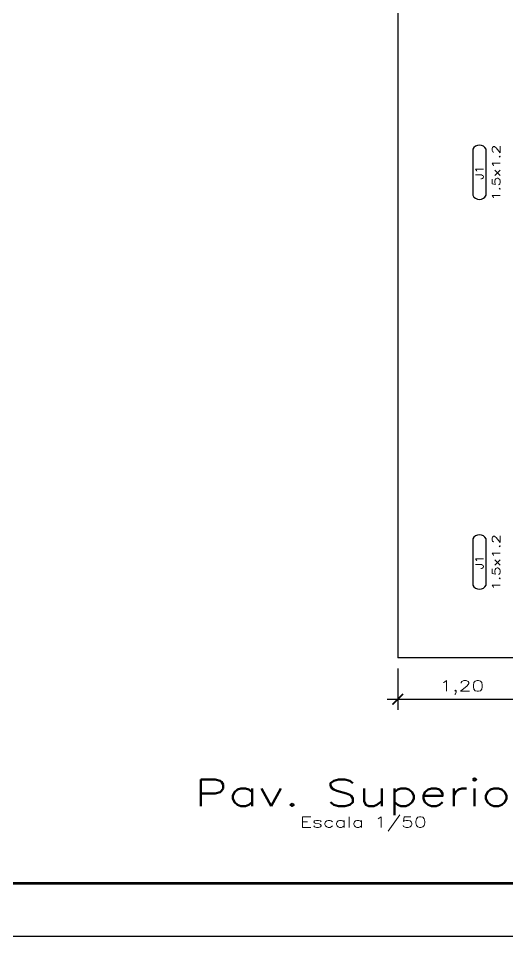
# Model space of a CAD drawing. Extents: x 241 to 398, y 106 to 179.
# Drawn here: x 254.81 to 259.39, y 142.53 to 151.13 of the extents above; entities that cross this region are included whole.
import ezdxf
from ezdxf.enums import TextEntityAlignment as Align

# ---------------------------------------------------------------- set-up
doc = ezdxf.new("R2010")
doc.units = 0
doc.layers.get('0').update_dxf_attribs({"linetype": 'CONTINUOUS'})
doc.layers.get('DEFPOINTS').update_dxf_attribs({"linetype": 'CONTINUOUS'})
for name, color, linetype in [('COTAS', 7, 'CONTINUOUS'), ('ESPEC', 7, 'CONTINUOUS'), ('ESPECARQ', 7, 'CONTINUOUS'), ('LINVISTA', 8, 'CONTINUOUS')]:
    doc.layers.add(name, color=color, linetype=linetype)
doc.styles.add('REGUA200', font='romans.shx', dxfattribs={"width": 1.4})
doc.styles.add('REGUA60', font='romans.shx', dxfattribs={"width": 1.4})
doc.styles.add('REGUA80', font='romans.shx', dxfattribs={"width": 1.4})
doc.styles.get("Standard").update_dxf_attribs({"font": 'ISOCP'})
doc.dimstyles.new('ISO-25', dxfattribs={"dimtxt": 2.5, "dimasz": 2.5, "dimexe": 1.25, "dimexo": 0.625, "dimtad": 1, "dimdec": 4, "dimdsep": 46, "dimlunit": 6, "dimtxsty": 'Standard', "dimcen": 2.5, "dimadec": 0, "dimazin": 0, "dimtfac": 1, "dimtdec": 4, "dimtmove": 0, "dimatfit": 3, "dimfxl": 0, "dimtolj": 1, "dimtzin": 0, "dimarcsym": 0})

# ---------------------------------------------------------------- blocks, each defined once
blk = doc.blocks.new('TITUL2')
at = {"color": 6, "style": 'REGUA200', "width": 1.4}
blk.add_attdef('TITULO', text='', height=5, dxfattribs=at).set_placement((0, 0), align=Align.CENTER)
at = {"color": 0, "style": 'REGUA80', "width": 1.4}
blk.add_attdef('ESCALA', text='', height=2, dxfattribs=at).set_placement((0, -4), align=Align.CENTER)
blk = doc.blocks.new('INDESQ2')
at = {"color": 0, "linetype": 'ByBlock'}
for p, q in [((4.32, 2.96), (-4.32, 2.96)), ((-4.32, 0.44), (4.32, 0.44))]:
    blk.add_line(p, q, dxfattribs=at)
at = {"color": 0}
for centre, start, end in [((-3.67, 1.7), 117.3654, 242.6346), ((3.67, 1.7), 297.3654, 62.6346)]:
    blk.add_arc(centre, 1.42, start, end, dxfattribs=at)
at = {"style": 'REGUA60', "width": 1.4, "flags": 9}
blk.add_attdef('LOCAL', text='', height=1.5, dxfattribs=at).set_placement((-0.08, -4.35), align=Align.CENTER)
at = {"layer": 'ESPECARQ', "color": 0, "style": 'REGUA60'}
for tag, width, p in [('COD', 1.1, (-0.08, 0.95)), ('DIM', 1.4, (-0.08, -2.17))]:
    blk.add_attdef(tag, text='', height=1.5, dxfattribs=dict(at, width=width)).set_placement(p, align=Align.CENTER)
blk = doc.blocks.new('_ARCHTICK')
at = {"color": 0, "linetype": 'ByBlock', "const_width": 0.15}
blk.add_lwpolyline([(-0.5, -0.5), (0.5, 0.5)], dxfattribs=at)
blk = doc.blocks.new('*D98')
at = {"color": 1, "linetype": 'ByBlock', "transparency": 16777216}
for p, q in [((245.7871, 145.0378), (245.7871, 144.6513)), ((246.9871, 145.0378), (246.9871, 144.6513)), ((245.6871, 144.7513), (247.0871, 144.7513))]:
    blk.add_line(p, q, dxfattribs=at)
at = {"layer": 'DEFPOINTS', "color": 0, "linetype": 'ByBlock', "transparency": 16777216}
for p in [(245.7871, 145.1378, -3.35), (246.9871, 145.1378, -3.35), (246.9871, 144.7513)]:
    blk.add_point(p, dxfattribs=at)
at = {"color": 1, "linetype": 'ByBlock', "transparency": 16777216, "xscale": 0.1, "yscale": 0.1, "zscale": 0.1, "rotation": 180}
blk.add_blockref('_ARCHTICK', (245.7871, 144.7513), dxfattribs=at)
at = {"color": 1, "linetype": 'ByBlock', "transparency": 16777216, "xscale": 0.1, "yscale": 0.1, "zscale": 0.1}
blk.add_blockref('_ARCHTICK', (246.9871, 144.7513), dxfattribs=at)
at = {"color": 7, "linetype": 'ByBlock', "transparency": 16777216, "insert": (246.3871, 144.8608), "char_height": 0.1, "attachment_point": 5, "style": 'REGUA60'}
blk.add_mtext('\\A1;1,20', dxfattribs=at)

msp = doc.modelspace()

# ---------------------------------------------------------------- linework, layer by layer
msp.add_line((279.1371, 142.526), (241.524, 142.526))
at = {"const_width": 0.0236}
msp.add_lwpolyline([(242.024, 176.7361), (278.6371, 176.7361), (278.6371, 143.026), (242.024, 143.026)], close=True, dxfattribs=at)
at = {"layer": 'LINVISTA'}
for p in [(258.3629, 175.1378, -3.35), (259.5629, 145.1378, -3.35)]:
    msp.add_line(p, (258.3629, 145.1378, -3.35), dxfattribs=at)

# ---------------------------------------------------------------- block references
at = {"layer": 'ESPEC', "xscale": 0.05, "yscale": 0.05, "zscale": 0.05}
msp.add_blockref('TITUL2', (258.0399, 143.7493, -3.35), dxfattribs=at).add_auto_attribs({'TITULO': 'Pav. Superior', 'ESCALA': 'Escala 1/50'})
at = {"layer": 'ESPECARQ', "xscale": 0.05, "yscale": 0.05, "zscale": 0.05, "rotation": 90}
for p in [(259.2129, 149.6903, -3.35), (259.2129, 146.0378, -3.35)]:
    msp.add_blockref('INDESQ2', p, dxfattribs=at).add_auto_attribs({'COD': 'J1', 'DIM': '1.5x1.2'})

# ---------------------------------------------------------------- dimensions: what is measured, and where the dimension line sits
at = {"layer": 'COTAS'}
dim = msp.add_linear_dim(base=(259.5629, 144.7513), p1=(258.3629, 145.1378, -3.35), p2=(259.5629, 145.1378, -3.35), dimstyle='ISO-25', override={"dimtxt": 0.1, "dimasz": 0.1, "dimexe": 0.1, "dimexo": 0.1, "dimgap": 0.05, "dimdec": 2, "dimzin": 4, "dimtxsty": 'REGUA60', "dimblk1": 'ARCHTICK', "dimblk2": 'ARCHTICK', "dimsah": 1, "dimcen": 0.1, "dimdle": 0.1, "dimclrd": 1, "dimclre": 1, "dimclrt": 7, "dimtofl": 0, "dimtmove": 2}, dxfattribs=at)
dim.commit()
dim.dimension.update_dxf_attribs({"geometry": '*D98', "text_midpoint": (258.9629, 144.8608), "insert": (12.5759, 0)})

doc.saveas('drawing.dxf')
